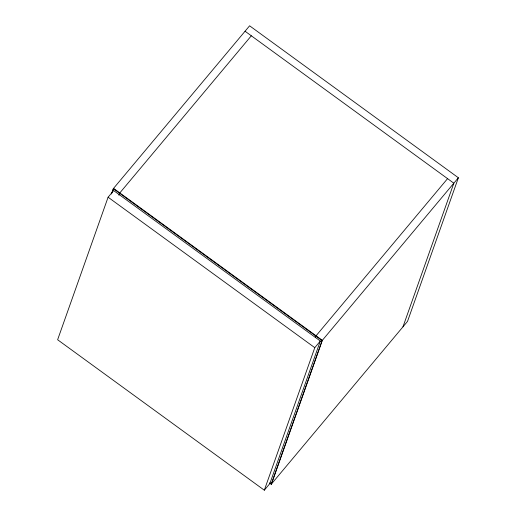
<?xml version="1.0" encoding="UTF-8"?>
<svg xmlns="http://www.w3.org/2000/svg" width="516" height="516" viewBox="0 0 516 516"><rect width="100%" height="100%" fill="white"/><g stroke="black" fill="none" stroke-linecap="round" stroke-linejoin="round"><path stroke-width="0.77" d="M108.096 197.222L57.624 339.747L264.315 490.2L269.868 483.563L320.339 341.031L113.649 190.585L108.096 197.222L314.786 347.668L264.315 490.2M111.424 193.99L113.307 188.669L249.602 25.8L458.376 177.768L407.511 321.404L271.216 484.272L269.339 482.905M111.946 192.926L113.559 188.366L322.332 340.334L271.474 483.969L270.216 483.06M118.867 195.216L119.57 193.229L251.318 35.791M315.282 337.599L315.818 336.077L447.565 178.639M271.216 484.272L322.081 340.637L458.376 177.768M402.97 326.834L453.835 183.199L245.055 31.231M314.786 347.668L320.339 341.031M113.307 188.669L322.081 340.637"/></g></svg>
